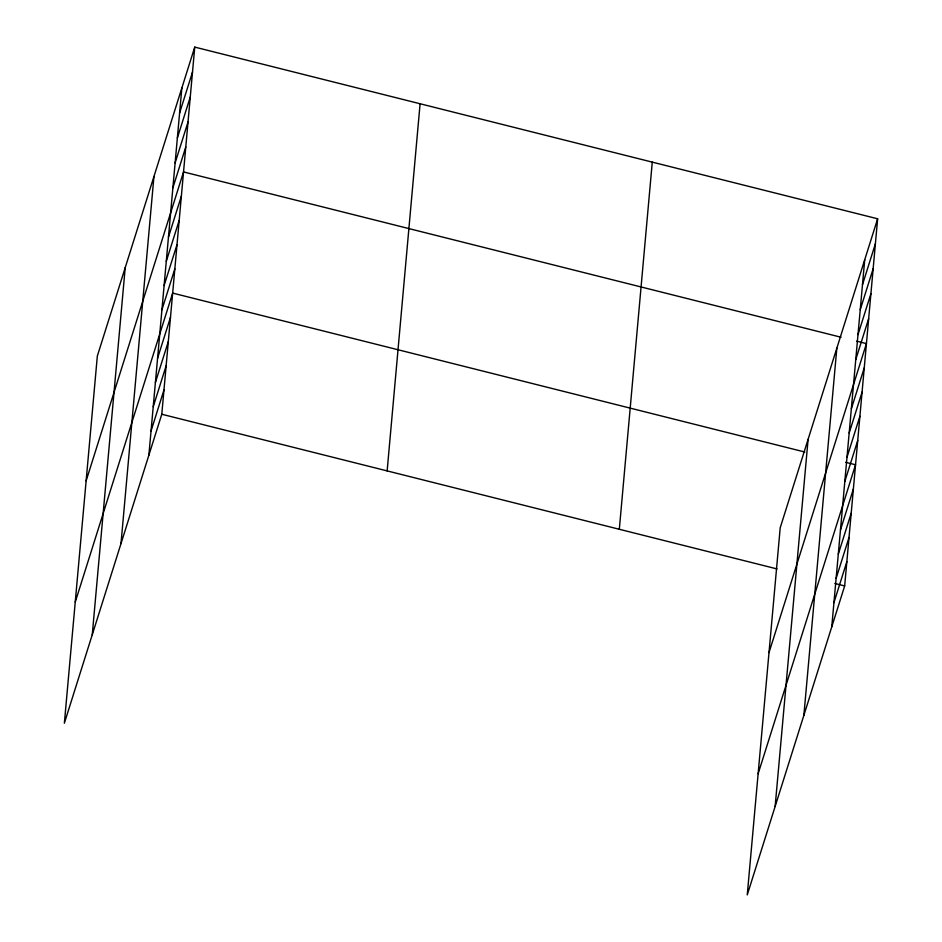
<?xml version="1.0" encoding="UTF-8"?>
<svg xmlns="http://www.w3.org/2000/svg" width="942" height="942" viewBox="0 0 942 942"><rect width="100%" height="100%" fill="white"/><g stroke="black" fill="none" stroke-linecap="round" stroke-linejoin="round"><path stroke-width="1.41" d="M92.257 634.767L125.215 267.622M120.988 543.64L153.946 176.495M148.871 455.198L181.841 88.042M194.747 47.1L97.332 356.064L64.362 723.209L161.788 414.245L194.747 47.1L877.638 218.791L844.668 585.936L747.253 894.9L780.212 527.755L877.638 218.791M387.138 470.906L420.097 103.761M619.318 529.274L652.276 162.13M775.136 806.458L808.106 439.302M803.867 715.331L836.837 348.175M831.762 626.877L864.721 259.733M179.592 113.016L192.509 72.063M177.355 137.979L190.26 97.038M175.118 162.942L188.023 122.001M172.869 187.905L185.786 146.964M86.122 480.891L183.537 171.927L841.076 337.248M168.453 237.101L181.359 196.16M166.275 261.334L179.192 220.393M164.108 285.567L177.014 244.626M161.93 309.8L174.835 268.859M75.242 602.056L172.657 293.092L804.845 452.03M157.573 358.266L170.49 317.324M155.395 382.499L168.312 341.557M153.228 406.732L166.133 365.779M151.05 430.965L163.955 390.012M862.483 284.696L875.389 243.754M860.234 309.671L873.152 268.717M857.997 334.634L870.903 293.68M855.76 359.597L868.665 318.655M769.013 652.582L866.428 343.618L856.561 341.134M851.344 408.793L864.25 367.851M849.166 433.026L862.071 392.084M846.988 457.259L859.893 416.317M844.809 481.492L857.726 440.55M758.133 773.747L855.548 464.771L845.692 462.298M840.464 529.957L853.37 489.004M838.286 554.19L851.191 513.237M836.107 578.412L849.025 537.47M833.941 602.644L846.846 561.703M161.788 414.245L777.068 568.933M834.812 583.451L844.668 585.936"/></g></svg>
